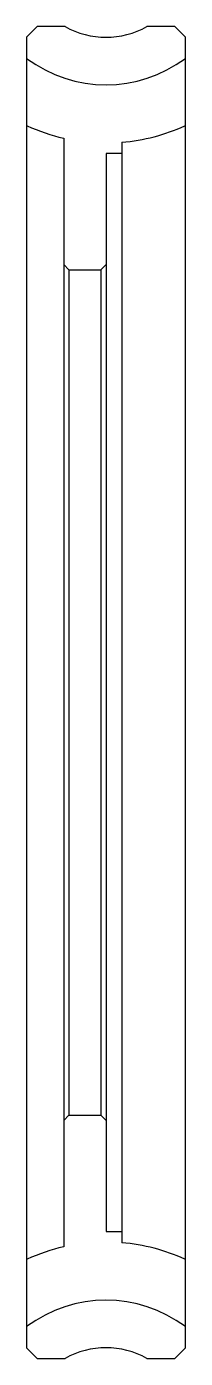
# Model space of a CAD drawing. Header units: metres. Extents: x 240 to 493, y 52 to 376.
# Drawn here: x 240 to 270, y 51.8 to 303.8 of the extents above; entities outside this region: 2.
import ezdxf

# ---------------------------------------------------------------- set-up
doc = ezdxf.new("R2010")
doc.units = ezdxf.units.M

msp = doc.modelspace()

# ---------------------------------------------------------------- linework, layer by layer
at = {"color": 4}
for p, q in [((247.048401, 282.722717), (247.048401, 72.922432)), ((258.048401, 281.947784), (258.048401, 73.69735)), ((248.048401, 257.822571), (254.048401, 257.822571)), ((248.048401, 97.822571), (254.048401, 97.822571))]:
    msp.add_line(p, q, dxfattribs=at)
for points in [[(247.302429, 303.822571), (242.048401, 303.822571), (240.048401, 301.822571), (240.048401, 70.822571)], [(262.794373, 51.822571), (268.048401, 51.822571), (270.048401, 53.822571), (270.048401, 301.822571), (268.048401, 303.822571), (262.794373, 303.822571)], [(258.048401, 279.822571), (255.048401, 279.822571), (255.048401, 75.822571), (258.048401, 75.822571)], [(247.048401, 258.822571), (248.048401, 257.822571), (248.048401, 97.822571), (247.048401, 96.822571)], [(255.048401, 258.822571), (254.048401, 257.822571), (254.048401, 97.822571), (255.048401, 96.822571)], [(240.048401, 70.822571), (240.048401, 53.822571), (242.048401, 51.822571), (247.302429, 51.822571)]]:
    msp.add_lwpolyline(points, dxfattribs=at)
at = {"color": 7}
for centre, start, end in [((474.989532, 370.322296), 10, 180), ((486.697632, 372.386749), 180, 10)]:
    msp.add_arc(centre, 5.944355, start, end, dxfattribs=at)
at = {"color": 4}
for centre, radius, start, end in [((255.048401, 317.822571), 16, 241.04497418, 298.95502262), ((255.048401, 317.822571), 25, 233.13010317, 306.86989683), ((255.048401, 317.822571), 36, 245.55604569, 257.16041286), ((255.048401, 317.822571), 36, 274.78019231, 294.44395431), ((255.048401, 37.822571), 36, 65.55604569, 85.21980769), ((255.048401, 37.822571), 36, 102.83958714, 114.44395431), ((255.048401, 37.822571), 25, 53.13010317, 126.86989683), ((255.048401, 37.822571), 16, 61.04497738, 118.95502582)]:
    msp.add_arc(centre, radius, start, end, dxfattribs=at)

doc.saveas('drawing.dxf')
